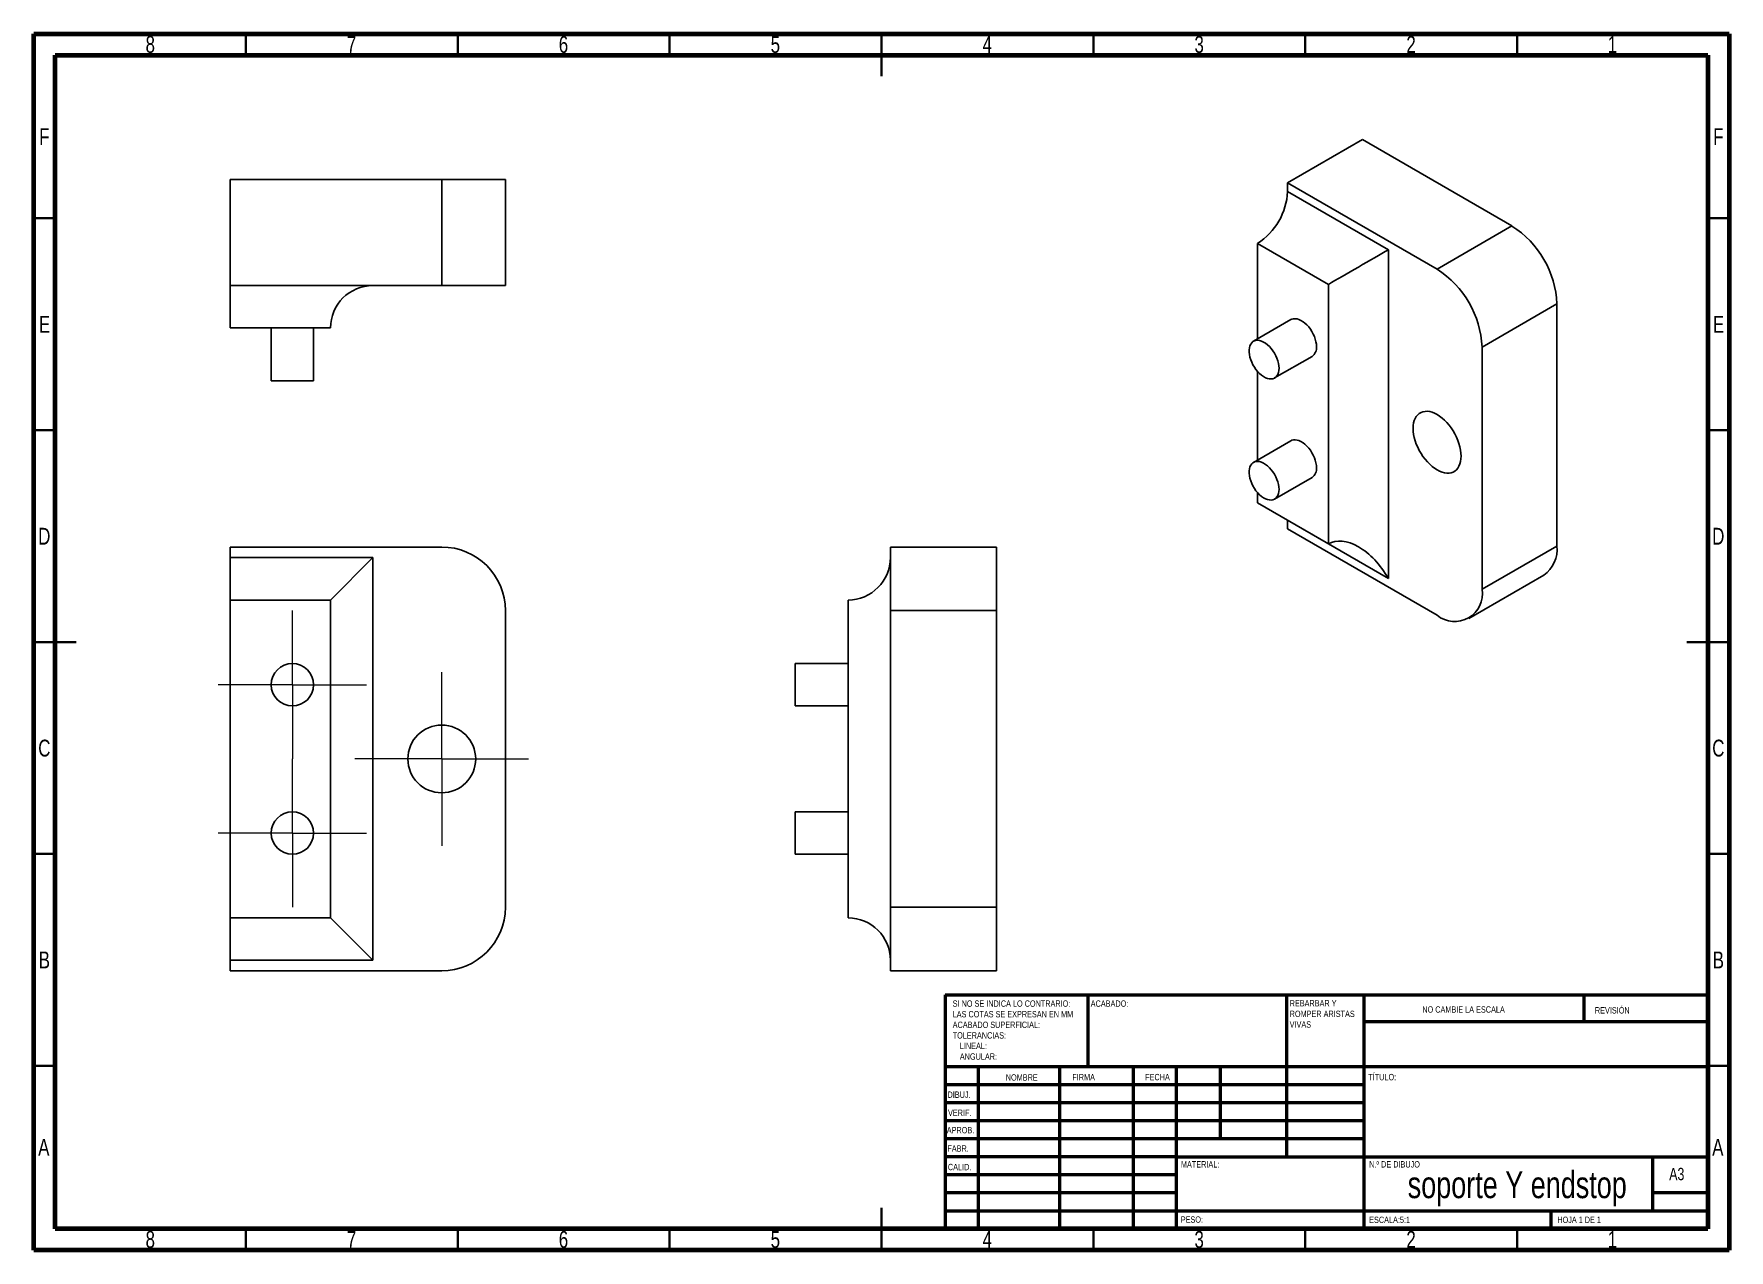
# Model space of a CAD drawing. Header units: millimetres. Extents: x 15 to 415, y 5 to 292.
import ezdxf

# ---------------------------------------------------------------- set-up
doc = ezdxf.new("R2010")
doc.units = ezdxf.units.MM
doc.styles.add('SLDTEXTSTYLE0', font='TXT', dxfattribs={"width": 0.75})
doc.styles.add('SLDTEXTSTYLE1', font='TXT', dxfattribs={"width": 0.681818})

# ---------------------------------------------------------------- blocks, each defined once
blk = doc.blocks.new('SW_NOTE_0')
at = {"color": 0, "linetype": 'Continuous', "lineweight": 0, "char_height": 1.5, "attachment_point": 1, "style": 'SLDTEXTSTYLE0'}
for s, insert in [('SI NO SE INDICA LO CONTRARIO:', (0, 1.93)), ('ACABADO SUPERFICIAL:', (0, -3.07)), ('LAS COTAS SE EXPRESAN EN MM', (0, -0.57)), ('TOLERANCIAS:', (0, -5.57)), ('ANGULAR:', (1.69, -10.57)), ('LINEAL:', (1.69, -8.07))]:
    blk.add_mtext(s, dxfattribs=dict(at, insert=insert))
blk = doc.blocks.new('SW_NOTE_0_1')
at = {"color": 0, "linetype": 'Continuous', "lineweight": 0, "char_height": 1.5, "attachment_point": 1, "style": 'SLDTEXTSTYLE0'}
for s, insert in [('REBARBAR Y', (0, 1.93)), ('VIVAS', (0, -3.07)), ('ROMPER ARISTAS', (0, -0.57))]:
    blk.add_mtext(s, dxfattribs=dict(at, insert=insert))
blk = doc.blocks.new('SW_CENTERMARKSYMBOL_0')
at = {"color": 0, "linetype": 'Continuous', "lineweight": 18}
for p, q in [((0, 12.5), (0, 20.5)), ((0, 0), (0, 12.5)), ((-12.5, 0), (-20.5, 0)), ((0, 0), (-12.5, 0)), ((0, 0), (0, -12.5)), ((0, 0), (12.5, 0)), ((12.5, 0), (20.5, 0)), ((0, -12.5), (0, -20.5))]:
    blk.add_line(p, q, dxfattribs=at)
blk = doc.blocks.new('SW_CENTERMARKSYMBOL_1')
at = {"color": 0, "linetype": 'Continuous', "lineweight": 18}
for p, q in [((0, 12.5), (0, 17.5)), ((0, 0), (0, 12.5)), ((-12.5, 0), (-17.5, 0)), ((0, 0), (-12.5, 0)), ((0, 0), (0, -12.5)), ((0, 0), (12.5, 0)), ((12.5, 0), (17.5, 0)), ((0, -12.5), (0, -17.5))]:
    blk.add_line(p, q, dxfattribs=at)
blk = doc.blocks.new('SW_CENTERMARKSYMBOL_2')
at = {"color": 0, "linetype": 'Continuous', "lineweight": 18}
for p, q in [((0, 12.5), (0, 17.5)), ((0, 0), (0, 12.5)), ((-12.5, 0), (-17.5, 0)), ((0, 0), (-12.5, 0)), ((0, 0), (0, -12.5)), ((0, 0), (12.5, 0)), ((12.5, 0), (17.5, 0)), ((0, -12.5), (0, -17.5))]:
    blk.add_line(p, q, dxfattribs=at)

msp = doc.modelspace()

# ---------------------------------------------------------------- linework, layer by layer
at = {"color": 7, "linetype": 'Continuous', "lineweight": 70}
for p, q in [((15, 5), (15, 292)), ((15, 292), (415, 292)), ((415, 292), (415, 5)), ((20, 10), (20, 287)), ((20, 287), (410, 287)), ((410, 287), (410, 10)), ((410, 10), (20, 10)), ((415, 5), (15, 5))]:
    msp.add_line(p, q, dxfattribs=at)
at = {"color": 7, "linetype": 'Continuous', "lineweight": 35}
for p, q in [((65, 287), (65, 292)), ((115, 287), (115, 292)), ((165, 287), (165, 292)), ((215, 292), (215, 282)), ((215, 287), (215, 292)), ((265, 287), (265, 292)), ((315, 287), (315, 292)), ((365, 287), (365, 292)), ((20, 248.5), (15, 248.5)), ((410, 248.5), (415, 248.5)), ((20, 198.5), (15, 198.5)), ((410, 198.5), (415, 198.5)), ((15, 148.5), (25, 148.5)), ((20, 148.5), (15, 148.5)), ((415, 148.5), (405, 148.5)), ((410, 148.5), (415, 148.5)), ((20, 98.5), (15, 98.5)), ((410, 98.5), (415, 98.5)), ((20, 48.5), (15, 48.5)), ((410, 48.5), (415, 48.5)), ((215, 5), (215, 15)), ((65, 10), (65, 5)), ((115, 10), (115, 5)), ((165, 10), (165, 5)), ((215, 10), (215, 5)), ((265, 10), (265, 5)), ((315, 10), (315, 5)), ((365, 10), (365, 5))]:
    msp.add_line(p, q, dxfattribs=at)
at = {"color": 7, "linetype": 'Continuous', "lineweight": 25}
for p, q in [((310.8, 256.84), (328.48, 267.05)), ((363.77, 246.67), (328.48, 267.05)), ((111.24, 257.61), (61.33, 257.61)), ((61.33, 232.61), (61.33, 257.61)), ((111.24, 232.61), (111.24, 257.61)), ((126.24, 257.61), (111.24, 257.61)), ((126.24, 232.61), (126.24, 257.61)), ((310.8, 254.8), (310.8, 256.84)), ((346.1, 236.47), (310.8, 256.84)), ((310.8, 254.8), (334.61, 241.06)), ((346.1, 236.47), (363.77, 246.67)), ((320.46, 232.89), (303.73, 242.55)), ((303.73, 242.55), (303.73, 220.02)), ((334.61, 241.06), (334.61, 163.49)), ((111.24, 232.61), (61.33, 232.61)), ((61.33, 222.61), (61.33, 232.61)), ((126.24, 232.61), (111.24, 232.61)), ((320.46, 171.65), (320.46, 232.89)), ((356.7, 218.1), (374.38, 228.3)), ((374.38, 171.14), (374.38, 228.3)), ((311.6, 224.57), (302.76, 219.46)), ((84.99, 222.61), (61.33, 222.61)), ((70.99, 222.61), (70.99, 210.11)), ((80.99, 210.11), (80.99, 222.61)), ((356.7, 160.94), (356.7, 218.1)), ((303.73, 212.34), (303.73, 191.45)), ((307.76, 210.8), (316.6, 215.91)), ((80.99, 210.11), (70.99, 210.11)), ((311.6, 195.99), (302.76, 190.89)), ((307.76, 182.23), (316.6, 187.33)), ((303.73, 183.76), (303.73, 181.31)), ((303.73, 181.31), (320.46, 171.65)), ((334.61, 163.49), (310.8, 177.23)), ((310.8, 175.19), (310.8, 177.23)), ((310.8, 175.19), (346.1, 154.81)), ((111.24, 170.91), (61.33, 170.91)), ((61.33, 168.41), (61.33, 170.91)), ((61.33, 168.41), (94.99, 168.41)), ((61.33, 158.41), (61.33, 168.41)), ((84.99, 158.41), (94.99, 168.41)), ((94.99, 168.41), (94.99, 73.41)), ((217.1, 155.91), (217.1, 170.91)), ((217.1, 170.91), (242.1, 170.91)), ((242.1, 155.91), (242.1, 170.91)), ((356.7, 160.94), (374.38, 171.14)), ((353.6, 154.07), (371.27, 164.28)), ((84.99, 158.41), (61.33, 158.41)), ((61.33, 158.41), (61.33, 83.41)), ((84.99, 83.41), (84.99, 158.41)), ((207.1, 83.41), (207.1, 158.41)), ((126.24, 85.91), (126.24, 155.91)), ((217.1, 85.91), (217.1, 155.91)), ((217.1, 155.91), (242.1, 155.91)), ((242.1, 85.91), (242.1, 155.91)), ((207.1, 143.41), (194.6, 143.41)), ((194.6, 138.41), (194.6, 143.41)), ((194.6, 133.41), (194.6, 138.41)), ((194.6, 133.41), (207.1, 133.41)), ((207.1, 108.41), (194.6, 108.41)), ((194.6, 103.41), (194.6, 108.41)), ((194.6, 98.41), (194.6, 103.41)), ((194.6, 98.41), (207.1, 98.41)), ((217.1, 85.91), (242.1, 85.91)), ((217.1, 70.91), (217.1, 85.91)), ((242.1, 70.91), (242.1, 85.91)), ((61.33, 83.41), (84.99, 83.41)), ((61.33, 73.41), (61.33, 83.41)), ((84.99, 83.41), (94.99, 73.41)), ((94.99, 73.41), (61.33, 73.41)), ((61.33, 70.91), (61.33, 73.41)), ((61.33, 70.91), (111.24, 70.91)), ((217.1, 70.91), (242.1, 70.91))]:
    msp.add_line(p, q, dxfattribs=at)
at = {"color": 7, "linetype": 'Continuous', "lineweight": 50}
for p, q in [((230, 65.25), (410, 65.25)), ((230, 65.25), (230, 10)), ((263.8, 48.25), (263.8, 65.25)), ((310.6, 65.25), (310.6, 27)), ((328.8, 65.25), (328.8, 10)), ((380.8, 58.88), (380.8, 65.25)), ((410, 58.88), (328.8, 58.88)), ((410, 48.25), (230, 48.25)), ((237.8, 48.25), (237.8, 10)), ((256.99, 48.25), (256.99, 10)), ((274.4, 48.25), (274.4, 10)), ((284.6, 10), (284.6, 48.25)), ((295, 31.25), (295, 48.25)), ((328.8, 44), (230, 44)), ((328.8, 39.75), (230, 39.75)), ((328.8, 35.5), (230, 35.5)), ((328.8, 31.25), (230, 31.25)), ((284.6, 27), (230, 27)), ((284.6, 27), (410, 27)), ((397, 14.25), (397, 27)), ((284.6, 22.75), (230, 22.75)), ((284.6, 18.5), (230, 18.5)), ((410, 18.5), (397, 18.5)), ((230, 14.25), (410, 14.25)), ((373, 10), (373, 14.25))]:
    msp.add_line(p, q, dxfattribs=at)
at = {"color": 7, "linetype": 'Continuous', "lineweight": 25, "flags": 128}
for points in [[(317.64, 218.2), (317.61, 218.76), (317.51, 219.35), (317.36, 219.95), (317.14, 220.56), (316.88, 221.17), (316.56, 221.75), (316.2, 222.31), (315.8, 222.84), (315.37, 223.31), (314.92, 223.74), (314.46, 224.09), (313.98, 224.39), (313.51, 224.6), (313.05, 224.74), (312.61, 224.8), (312.2, 224.78), (311.82, 224.67), (311.6, 224.57)], [(308.8, 213.09), (308.77, 213.66), (308.67, 214.24), (308.52, 214.85), (308.3, 215.46), (308.04, 216.06), (307.72, 216.65), (307.36, 217.21), (306.96, 217.73), (306.53, 218.21), (306.08, 218.63), (305.62, 218.99), (305.14, 219.28), (304.67, 219.5), (304.22, 219.64), (303.77, 219.7), (303.36, 219.67), (302.98, 219.57), (302.64, 219.39), (302.35, 219.13), (302.11, 218.8), (301.92, 218.4), (301.8, 217.95), (301.73, 217.44), (301.73, 216.9), (301.8, 216.32), (301.92, 215.72), (302.11, 215.11), (302.35, 214.51), (302.64, 213.91), (302.98, 213.33), (303.36, 212.79), (303.77, 212.29), (304.22, 211.84), (304.67, 211.45), (305.14, 211.12), (305.62, 210.87), (306.08, 210.69), (306.53, 210.59), (306.96, 210.57), (307.36, 210.64), (307.72, 210.78), (308.04, 211), (308.3, 211.3), (308.52, 211.66), (308.67, 212.09), (308.77, 212.57), (308.8, 213.09)], [(351.75, 192.38), (351.72, 193.08), (351.63, 193.8), (351.48, 194.55), (351.26, 195.31), (351, 196.08), (350.67, 196.84), (350.3, 197.59), (349.88, 198.31), (349.42, 199.01), (348.93, 199.67), (348.4, 200.28), (347.85, 200.84), (347.27, 201.35), (346.69, 201.8), (346.1, 202.17), (345.51, 202.48), (344.92, 202.71), (344.35, 202.86), (343.8, 202.94), (343.27, 202.93), (342.77, 202.85), (342.31, 202.68), (341.89, 202.44), (341.52, 202.12), (341.2, 201.74), (340.93, 201.28), (340.72, 200.77), (340.56, 200.19), (340.47, 199.57), (340.44, 198.91), (340.47, 198.21), (340.56, 197.48), (340.72, 196.73), (340.93, 195.97), (341.2, 195.2), (341.52, 194.44), (341.89, 193.7), (342.31, 192.97), (342.77, 192.28), (343.27, 191.62), (343.8, 191), (344.35, 190.44), (344.92, 189.93), (345.51, 189.49), (346.1, 189.11), (346.69, 188.8), (347.27, 188.57), (347.85, 188.42), (348.4, 188.35), (348.93, 188.35), (349.42, 188.44), (349.88, 188.6), (350.3, 188.84), (350.67, 189.16), (351, 189.55), (351.26, 190), (351.48, 190.52), (351.63, 191.09), (351.72, 191.71), (351.75, 192.38)], [(317.64, 189.62), (317.61, 190.18), (317.51, 190.77), (317.36, 191.37), (317.14, 191.98), (316.88, 192.59), (316.56, 193.17), (316.2, 193.73), (315.8, 194.26), (315.37, 194.73), (314.92, 195.16), (314.46, 195.52), (313.98, 195.81), (313.51, 196.02), (313.05, 196.16), (312.61, 196.22), (312.2, 196.2), (311.82, 196.09), (311.6, 195.99)], [(308.8, 184.51), (308.77, 185.08), (308.67, 185.67), (308.52, 186.27), (308.3, 186.88), (308.04, 187.48), (307.72, 188.07), (307.36, 188.63), (306.96, 189.15), (306.53, 189.63), (306.08, 190.05), (305.62, 190.41), (305.14, 190.7), (304.67, 190.92), (304.22, 191.06), (303.77, 191.12), (303.36, 191.1), (302.98, 190.99), (302.64, 190.81), (302.35, 190.55), (302.11, 190.22), (301.92, 189.82), (301.8, 189.37), (301.73, 188.86), (301.73, 188.32), (301.8, 187.74), (301.92, 187.14), (302.11, 186.54), (302.35, 185.93), (302.64, 185.33), (302.98, 184.76), (303.36, 184.21), (303.77, 183.71), (304.22, 183.26), (304.67, 182.87), (305.14, 182.54), (305.62, 182.29), (306.08, 182.11), (306.53, 182.01), (306.96, 181.99), (307.36, 182.06), (307.72, 182.2), (308.04, 182.42), (308.3, 182.72), (308.52, 183.08), (308.67, 183.51), (308.77, 183.99), (308.8, 184.51)]]:
    msp.add_lwpolyline(points, dxfattribs=at)
at = {"color": 7, "linetype": 'Continuous', "lineweight": 25}
for centre, radius in [((75.99, 138.41), 5), ((111.24, 120.91), 8), ((75.99, 103.41), 5)]:
    msp.add_circle(centre, radius, dxfattribs=at)
for centre, radius, start, end in [((295.45, 255.5), 15.37, 302.6055, 357.3945), ((351.35, 227.25), 23.05, 2.6055, 57.3945), ((333.68, 217.05), 23.05, 2.6055, 57.3945), ((94.99, 222.61), 10, 90, 180), ((315.13, 217.95), 2.52, 305.7331, 5.5791), ((315.13, 189.37), 2.52, 305.7331, 5.5791), ((111.24, 155.91), 15, 0, 90), ((207.1, 168.41), 10, 270, 0), ((366.85, 170.41), 7.57, 305.7765, 5.5357), ((350.24, 159.89), 6.55, 230.7967, 9.214), ((111.24, 85.91), 15, 270, 0), ((207.1, 73.41), 10, 0, 90)]:
    msp.add_arc(centre, radius, start, end, dxfattribs=at)
for centre, major_axis, ratio, start_param, end_param in [((327.54, 236.98), (10, 5.77), 0.00007, 3.92695, 5.497747), ((327.54, 159.41), (-7.07, 12.25), 0.577335, 4.712348, 6.283145)]:
    msp.add_ellipse(centre, major_axis=major_axis, ratio=ratio, start_param=start_param, end_param=end_param, dxfattribs=at)

# ---------------------------------------------------------------- block references
at = {"color": 7, "linetype": 'Continuous', "lineweight": 0}
for name, p in [('SW_CENTERMARKSYMBOL_1', (75.99, 138.41)), ('SW_CENTERMARKSYMBOL_0', (111.24, 120.91)), ('SW_CENTERMARKSYMBOL_2', (75.99, 103.41)), ('SW_NOTE_0_1', (311.31, 62.07)), ('SW_NOTE_0', (231.8, 61.99))]:
    msp.add_blockref(name, p, dxfattribs=at)

# ---------------------------------------------------------------- texts
for s, insert, char_height, attachment_point, style in [('8', (42.46, 291.5), 3.97, 2, 'SLDTEXTSTYLE0'), ('7', (89.96, 291.5), 3.97, 2, 'SLDTEXTSTYLE0'), ('6', (139.96, 291.5), 3.97, 2, 'SLDTEXTSTYLE0'), ('5', (189.96, 291.5), 3.97, 2, 'SLDTEXTSTYLE0'), ('4', (239.96, 291.5), 3.97, 2, 'SLDTEXTSTYLE0'), ('3', (289.96, 291.5), 3.97, 2, 'SLDTEXTSTYLE0'), ('2', (339.96, 291.5), 3.97, 2, 'SLDTEXTSTYLE0'), ('1', (387.46, 291.5), 3.97, 2, 'SLDTEXTSTYLE0'), ('F', (17.46, 269.75), 3.97, 2, 'SLDTEXTSTYLE0'), ('F', (412.46, 269.75), 3.97, 2, 'SLDTEXTSTYLE0'), ('E', (17.51, 225.45), 3.97, 2, 'SLDTEXTSTYLE0'), ('E', (412.51, 225.45), 3.97, 2, 'SLDTEXTSTYLE0'), ('D', (17.45, 175.45), 3.97, 2, 'SLDTEXTSTYLE0'), ('D', (412.45, 175.45), 3.97, 2, 'SLDTEXTSTYLE0'), ('C', (17.46, 125.45), 3.97, 2, 'SLDTEXTSTYLE0'), ('C', (412.46, 125.45), 3.97, 2, 'SLDTEXTSTYLE0'), ('B', (17.47, 75.45), 3.97, 2, 'SLDTEXTSTYLE0'), ('B', (412.47, 75.45), 3.97, 2, 'SLDTEXTSTYLE0'), ('ACABADO:', (264.37, 63.92), 1.5, 1, 'SLDTEXTSTYLE0'), ('NO CAMBIE LA ESCALA', (342.61, 62.53), 1.5, 1, 'SLDTEXTSTYLE0'), ('REVISIÓN', (383.33, 62.33), 1.5, 1, 'SLDTEXTSTYLE0'), ('NOMBRE', (244.32, 46.5), 1.5, 1, 'SLDTEXTSTYLE0'), ('FIRMA', (260.03, 46.56), 1.5, 1, 'SLDTEXTSTYLE0'), ('FECHA', (277.21, 46.58), 1.5, 1, 'SLDTEXTSTYLE0'), ('TÍTULO:', (329.86, 46.58), 1.5, 1, 'SLDTEXTSTYLE0'), ('DIBUJ.', (230.59, 42.43), 1.5, 1, 'SLDTEXTSTYLE0'), ('VERIF.', (230.7, 38.15), 1.5, 1, 'SLDTEXTSTYLE0'), ('APROB.', (230.4, 34.06), 1.5, 1, 'SLDTEXTSTYLE0'), ('A', (17.34, 31.25), 3.97, 2, 'SLDTEXTSTYLE0'), ('FABR.', (230.54, 29.73), 1.5, 1, 'SLDTEXTSTYLE0'), ('A', (412.34, 31.25), 3.97, 2, 'SLDTEXTSTYLE0'), ('CALID.', (230.67, 25.35), 1.5, 1, 'SLDTEXTSTYLE0'), ('MATERIAL:', (285.65, 25.99), 1.5, 1, 'SLDTEXTSTYLE0'), ('N.º DE DIBUJO', (330.07, 25.99), 1.5, 1, 'SLDTEXTSTYLE0'), ('A3', (400.87, 24.41), 2.91, 1, 'SLDTEXTSTYLE0'), ('soporte Y endstop', (365.01, 23.61), 6.35, 2, 'SLDTEXTSTYLE0'), ('PESO:', (285.62, 12.95), 1.499, 1, 'SLDTEXTSTYLE0'), ('ESCALA:5:1', (330.07, 12.9), 1.5, 1, 'SLDTEXTSTYLE0'), ('HOJA 1 DE 1', (374.48, 12.9), 1.5, 1, 'SLDTEXTSTYLE1'), ('8', (42.46, 9.5), 3.97, 2, 'SLDTEXTSTYLE0'), ('7', (89.96, 9.5), 3.97, 2, 'SLDTEXTSTYLE0'), ('6', (139.96, 9.5), 3.97, 2, 'SLDTEXTSTYLE0'), ('5', (189.96, 9.5), 3.97, 2, 'SLDTEXTSTYLE0'), ('4', (239.96, 9.5), 3.97, 2, 'SLDTEXTSTYLE0'), ('3', (289.96, 9.5), 3.97, 2, 'SLDTEXTSTYLE0'), ('2', (339.96, 9.5), 3.97, 2, 'SLDTEXTSTYLE0'), ('1', (387.46, 9.5), 3.97, 2, 'SLDTEXTSTYLE0')]:
    msp.add_mtext(s, dxfattribs=dict(at, insert=insert, char_height=char_height, attachment_point=attachment_point, style=style))

doc.saveas('drawing.dxf')
